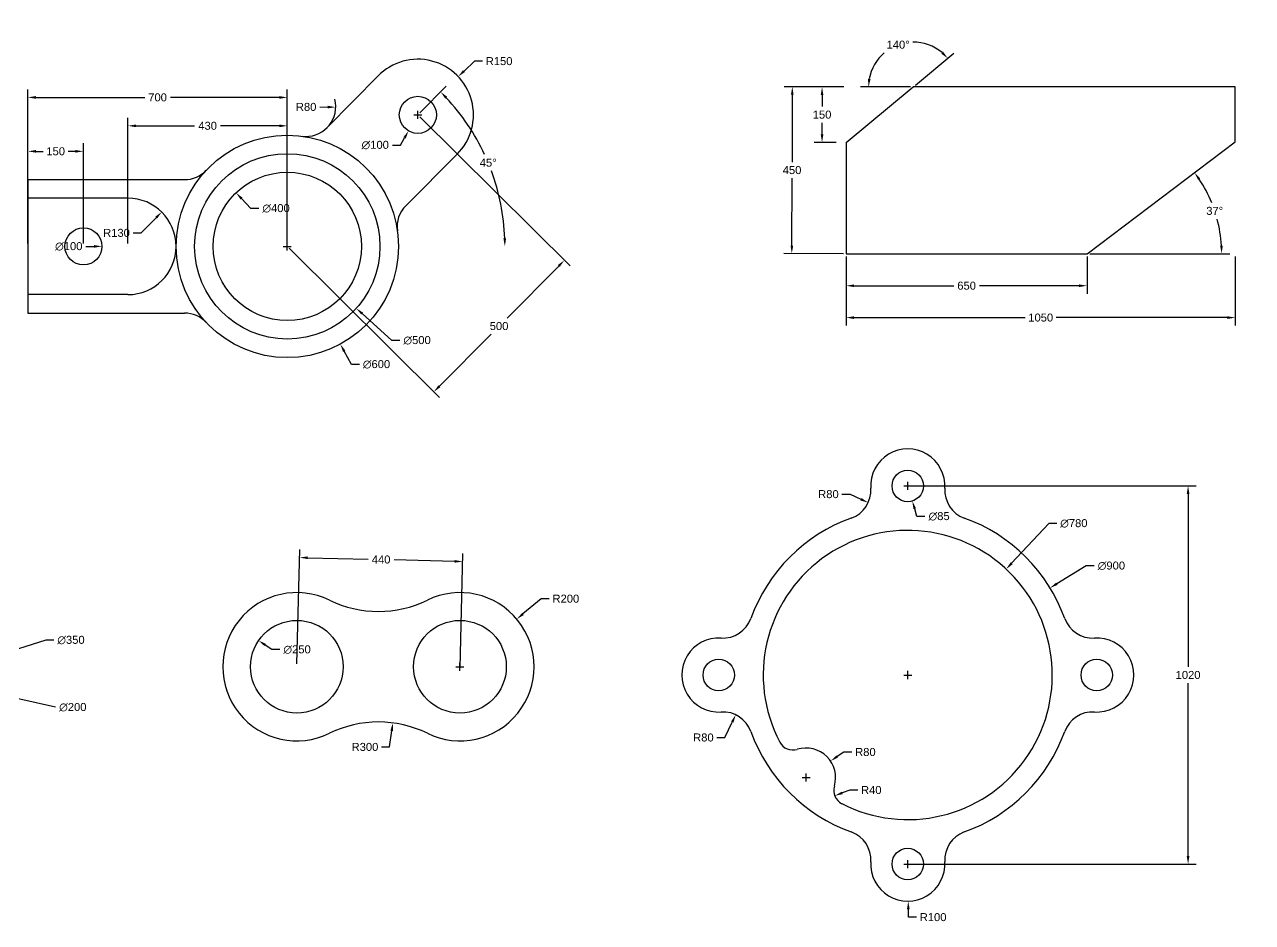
# Model space of a CAD drawing. Header units: millimetres. Extents: x -642 to 10240, y -4341 to 2988.
# Drawn here: x 5266 to 8579, y -1511 to 911 of the extents above; entities that cross this region are included whole.
import ezdxf

# ---------------------------------------------------------------- set-up
doc = ezdxf.new("R2010")
doc.units = ezdxf.units.MM
doc.styles.get("Standard").update_dxf_attribs({"font": 'arial.ttf'})
doc.dimstyles.get("Standard").update_dxf_attribs({"dimscale": 120, "dimtxt": 0.18, "dimasz": 0.18, "dimexe": 0.18, "dimexo": 0.0625, "dimgap": 0.09, "dimtad": 0, "dimtih": 1, "dimtoh": 1, "dimdec": 0, "dimzin": 0, "dimdsep": 46, "dimtxsty": 'Standard', "dimcen": 0.09, "dimadec": 0, "dimazin": 0, "dimtfac": 1, "dimtdec": 0, "dimtofl": 0, "dimtmove": 0, "dimatfit": 3, "dimfxl": 1, "dimtolj": 1, "dimtzin": 0, "dimarcsym": 0})

# ---------------------------------------------------------------- blocks, each defined once
blk = doc.blocks.new('*D60')
at = {"color": 0, "lineweight": -2, "transparency": 16777216}
for p, q in [((5580.2, 349.2), (5620.5, 390.2)), ((5558.6, 349.2), (5580.2, 349.2))]:
    blk.add_line(p, q, dxfattribs=at)
at = {"color": 0, "transparency": 16777216}
blk.add_solid([(5617.9, 392.7), (5623, 387.6), (5635.6, 405.6)], dxfattribs=at)
at = {"layer": 'Defpoints', "color": 0, "transparency": 16777216}
for p in [(5635.6, 405.6), (5544.5, 312.8)]:
    blk.add_point(p, dxfattribs=at)
at = {"color": 0, "transparency": 16777216, "insert": (5513.6, 349.2), "char_height": 21.6, "attachment_point": 5}
blk.add_mtext('\\A1;R130', dxfattribs=at)
blk = doc.blocks.new('*D61')
at = {"color": 0, "lineweight": -2, "transparency": 16777216}
blk.add_line((5431.3, 312.8), (5452.9, 312.8), dxfattribs=at)
at = {"color": 0, "transparency": 16777216}
blk.add_solid([(5452.9, 316.4), (5452.9, 309.2), (5474.5, 312.8)], dxfattribs=at)
at = {"layer": 'Defpoints', "color": 0, "transparency": 16777216}
for p in [(5374.5, 312.8), (5474.5, 312.8)]:
    blk.add_point(p, dxfattribs=at)
at = {"color": 0, "transparency": 16777216, "insert": (5384.9, 312.8), "char_height": 21.6, "attachment_point": 5}
blk.add_mtext('\\A1;∅100', dxfattribs=at)
blk = doc.blocks.new('*D62')
at = {"color": 0, "lineweight": -2, "transparency": 16777216}
for p, q in [((5274.5, 500.3), (5274.5, 736.2)), ((5974.5, 500.3), (5974.5, 736.2)), ((5296.1, 714.6), (5589.9, 714.6)), ((5952.9, 714.6), (5659, 714.6))]:
    blk.add_line(p, q, dxfattribs=at)
at = {"color": 0, "transparency": 16777216}
for points in [[(5296.1, 718.2), (5296.1, 711), (5274.5, 714.6)], [(5952.9, 718.2), (5952.9, 711), (5974.5, 714.6)]]:
    blk.add_solid(points, dxfattribs=at)
at = {"layer": 'Defpoints', "color": 0, "transparency": 16777216}
for p in [(5974.5, 714.6), (5274.5, 492.8), (5974.5, 492.8)]:
    blk.add_point(p, dxfattribs=at)
at = {"color": 0, "transparency": 16777216, "insert": (5624.5, 714.6), "char_height": 21.6, "attachment_point": 5}
blk.add_mtext('\\A1;700', dxfattribs=at)
blk = doc.blocks.new('*D63')
at = {"color": 0, "lineweight": -2, "transparency": 16777216}
for p, q in [((5544.5, 320.3), (5544.5, 659.6)), ((5566.1, 638), (5724.4, 638)), ((5952.9, 638), (5794.5, 638)), ((5974.5, 320.3), (5974.5, 659.6))]:
    blk.add_line(p, q, dxfattribs=at)
at = {"color": 0, "transparency": 16777216}
for points in [[(5566.1, 641.6), (5566.1, 634.4), (5544.5, 638)], [(5952.9, 641.6), (5952.9, 634.4), (5974.5, 638)]]:
    blk.add_solid(points, dxfattribs=at)
at = {"layer": 'Defpoints', "color": 0, "transparency": 16777216}
for p in [(5974.5, 638), (5544.5, 312.8), (5974.5, 312.8)]:
    blk.add_point(p, dxfattribs=at)
at = {"color": 0, "transparency": 16777216, "insert": (5759.5, 638), "char_height": 21.6, "attachment_point": 5}
blk.add_mtext('\\A1;430', dxfattribs=at)
blk = doc.blocks.new('*D64')
at = {"color": 0, "lineweight": -2, "transparency": 16777216}
for p, q in [((5274.5, 320.3), (5274.5, 590.8)), ((5296.1, 569.2), (5315.9, 569.2)), ((5402.9, 569.2), (5383.1, 569.2)), ((5424.5, 320.3), (5424.5, 590.8))]:
    blk.add_line(p, q, dxfattribs=at)
at = {"color": 0, "transparency": 16777216}
for points in [[(5296.1, 572.8), (5296.1, 565.6), (5274.5, 569.2)], [(5402.9, 572.8), (5402.9, 565.6), (5424.5, 569.2)]]:
    blk.add_solid(points, dxfattribs=at)
at = {"layer": 'Defpoints', "color": 0, "transparency": 16777216}
for p in [(5274.5, 569.2), (5274.5, 312.8), (5424.5, 312.8)]:
    blk.add_point(p, dxfattribs=at)
at = {"color": 0, "transparency": 16777216, "insert": (5349.5, 569.2), "char_height": 21.6, "attachment_point": 5}
blk.add_mtext('\\A1;150', dxfattribs=at)
blk = doc.blocks.new('*D65')
at = {"color": 0, "lineweight": -2, "transparency": 16777216}
for p, q in [((5876.2, 415.4), (5851.1, 441.7)), ((5897.8, 415.4), (5876.2, 415.4))]:
    blk.add_line(p, q, dxfattribs=at)
at = {"color": 0, "transparency": 16777216}
blk.add_solid([(5853.7, 444.2), (5848.5, 439.2), (5836.1, 457.3)], dxfattribs=at)
at = {"layer": 'Defpoints', "color": 0, "transparency": 16777216}
for p in [(5836.1, 457.3), (6112.8, 168.4)]:
    blk.add_point(p, dxfattribs=at)
at = {"color": 0, "transparency": 16777216, "insert": (5944.2, 415.4), "char_height": 21.6, "attachment_point": 5}
blk.add_mtext('\\A1;∅400', dxfattribs=at)
blk = doc.blocks.new('*D66')
at = {"color": 0, "lineweight": -2, "transparency": 16777216}
for p, q in [((5963.7, 312.8), (5985.3, 312.8)), ((5974.5, 302), (5974.5, 323.6)), ((6256.7, 59.4), (6176.6, 131.4)), ((6278.3, 59.4), (6256.7, 59.4))]:
    blk.add_line(p, q, dxfattribs=at)
at = {"color": 0, "transparency": 16777216}
blk.add_solid([(6179, 134.1), (6174.2, 128.7), (6160.5, 145.8)], dxfattribs=at)
at = {"layer": 'Defpoints', "color": 0, "transparency": 16777216}
for p in [(5788.5, 479.9), (6160.5, 145.8)]:
    blk.add_point(p, dxfattribs=at)
at = {"color": 0, "transparency": 16777216, "insert": (6324.7, 59.4), "char_height": 21.6, "attachment_point": 5}
blk.add_mtext('\\A1;∅500', dxfattribs=at)
blk = doc.blocks.new('*D67')
at = {"color": 0, "lineweight": -2, "transparency": 16777216}
for p, q in [((5963.7, 312.8), (5985.3, 312.8)), ((5974.5, 302), (5974.5, 323.6)), ((6147.3, -5.4), (6127.9, 30.2)), ((6168.9, -5.4), (6147.3, -5.4))]:
    blk.add_line(p, q, dxfattribs=at)
at = {"color": 0, "transparency": 16777216}
blk.add_solid([(6131.1, 31.9), (6124.8, 28.5), (6117.6, 49.2)], dxfattribs=at)
at = {"layer": 'Defpoints', "color": 0, "transparency": 16777216}
for p in [(5831.3, 576.5), (6117.6, 49.2)]:
    blk.add_point(p, dxfattribs=at)
at = {"color": 0, "transparency": 16777216, "insert": (6215.2, -5.4), "char_height": 21.6, "attachment_point": 5}
blk.add_mtext('\\A1;∅600', dxfattribs=at)
blk = doc.blocks.new('*D68')
at = {"color": 0, "lineweight": -2, "transparency": 16777216}
for p, q in [((6316, 667.6), (6337.6, 667.6)), ((6326.8, 656.8), (6326.8, 678.4)), ((6279.7, 586.1), (6291, 605.7)), ((6258.1, 586.1), (6279.7, 586.1))]:
    blk.add_line(p, q, dxfattribs=at)
at = {"color": 0, "transparency": 16777216}
blk.add_solid([(6287.8, 607.5), (6294.1, 603.8), (6301.8, 624.4)], dxfattribs=at)
at = {"layer": 'Defpoints', "color": 0, "transparency": 16777216}
for p in [(6351.8, 710.9), (6301.8, 624.4)]:
    blk.add_point(p, dxfattribs=at)
at = {"color": 0, "transparency": 16777216, "insert": (6211.7, 586.1), "char_height": 21.6, "attachment_point": 5}
blk.add_mtext('\\A1;∅100', dxfattribs=at)
blk = doc.blocks.new('*D69')
at = {"color": 0, "lineweight": -2, "transparency": 16777216}
for p, q in [((6479.5, 812.4), (6451.3, 785.7)), ((6501.1, 812.4), (6479.5, 812.4)), ((6316, 667.6), (6337.6, 667.6)), ((6326.8, 656.8), (6326.8, 678.4))]:
    blk.add_line(p, q, dxfattribs=at)
at = {"color": 0, "transparency": 16777216}
blk.add_solid([(6448.8, 788.3), (6453.8, 783.1), (6435.6, 770.9)], dxfattribs=at)
at = {"layer": 'Defpoints', "color": 0, "transparency": 16777216}
for p in [(6435.6, 770.9), (6326.8, 667.6)]:
    blk.add_point(p, dxfattribs=at)
at = {"color": 0, "transparency": 16777216, "insert": (6546, 812.4), "char_height": 21.6, "attachment_point": 5}
blk.add_mtext('\\A1;R150', dxfattribs=at)
blk = doc.blocks.new('*D70')
at = {"color": 0, "lineweight": -2, "transparency": 16777216}
blk.add_line((6332.1, 673), (6403.4, 744.8), dxfattribs=at)
for start, end in [(24.9244, 43.0953), (2.1079, 20.3173)]:
    blk.add_arc((5974.5, 312.8), 587.1, start, end, dxfattribs=at)
at = {"color": 0, "transparency": 16777216}
for points in [[(6400.6, 711.5), (6405.8, 716.5), (6388.2, 729.5)], [(6564.8, 334.5), (6557.6, 334.4), (6561.6, 312.8)]]:
    blk.add_solid(points, dxfattribs=at)
at = {"layer": 'Defpoints', "color": 0, "transparency": 16777216}
for p in [(6326.8, 667.6), (6541.4, 465.5), (5974.5, 312.8), (5974.5, 312.8), (6606.8, 312.8)]:
    blk.add_point(p, dxfattribs=at)
at = {"color": 0, "transparency": 16777216, "insert": (6516.5, 538.5), "char_height": 21.6, "attachment_point": 5}
blk.add_mtext('\\A1;45°', dxfattribs=at)
blk = doc.blocks.new('*D71')
at = {"color": 0, "lineweight": -2, "transparency": 16777216}
for p, q in [((6332.1, 662.4), (6737.4, 260)), ((5979.8, 307.6), (6385.1, -94.8)), ((6706.8, 259.8), (6567.6, 119.6)), ((6385, -64.3), (6524.2, 75.9))]:
    blk.add_line(p, q, dxfattribs=at)
at = {"color": 0, "transparency": 16777216}
for points in [[(6704.3, 262.4), (6709.4, 257.3), (6722, 275.2)], [(6382.4, -61.8), (6387.5, -66.8), (6369.7, -79.6)]]:
    blk.add_solid(points, dxfattribs=at)
at = {"layer": 'Defpoints', "color": 0, "transparency": 16777216}
for p in [(6326.8, 667.6), (5974.5, 312.8), (6722, 275.2)]:
    blk.add_point(p, dxfattribs=at)
at = {"color": 0, "transparency": 16777216, "insert": (6545.9, 97.8), "char_height": 21.6, "attachment_point": 5}
blk.add_mtext('\\A1;500', dxfattribs=at)
blk = doc.blocks.new('*D73')
at = {"color": 0, "lineweight": -2, "transparency": 16777216}
blk.add_line((6061.9, 688.9), (6083.5, 688.6), dxfattribs=at)
blk.add_arc((6025.1, 689.5), 80, 320.7408, 14.6647, dxfattribs=at)
at = {"color": 0, "transparency": 16777216}
blk.add_solid([(6083.6, 692.2), (6083.5, 685), (6105.1, 688.3)], dxfattribs=at)
at = {"layer": 'Defpoints', "color": 0, "transparency": 16777216}
for p in [(6025.1, 689.5), (6105.1, 688.3)]:
    blk.add_point(p, dxfattribs=at)
at = {"color": 0, "transparency": 16777216, "insert": (6025.3, 688.9), "char_height": 21.6, "attachment_point": 5}
blk.add_mtext('\\A1;R80', dxfattribs=at)
blk = doc.blocks.new('*D74')
at = {"color": 0, "lineweight": -2, "transparency": 16777216}
blk.add_line((8139.9, 293.1), (8517.3, 293.1), dxfattribs=at)
for start, end in [(22.19, 33.6245), (3.4074, 14.9193)]:
    blk.add_arc((8132.4, 293.1), 363.3, start, end, dxfattribs=at)
at = {"color": 0, "transparency": 16777216}
for points in [[(8432, 492.2), (8437.8, 496.3), (8422.4, 511.9)], [(8498.6, 314.8), (8491.4, 314.6), (8495.7, 293.1)]]:
    blk.add_solid(points, dxfattribs=at)
at = {"layer": 'Defpoints', "color": 0, "transparency": 16777216}
for p in [(8532.4, 594.9), (8487.3, 370.8), (7482.4, 293.1), (8132.4, 293.1), (8132.4, 293.1)]:
    blk.add_point(p, dxfattribs=at)
at = {"color": 0, "transparency": 16777216, "insert": (8476.9, 408.5), "char_height": 21.6, "attachment_point": 5}
blk.add_mtext('\\A1;37°', dxfattribs=at)
blk = doc.blocks.new('*D75')
at = {"color": 0, "lineweight": -2, "transparency": 16777216}
for p, q in [((7669.4, 747.9), (7773.2, 833.9)), ((7656.1, 743.1), (7521.3, 743.1))]:
    blk.add_line(p, q, dxfattribs=at)
for start, end in [(49.8838, 90.7402), (130.5322, 169.7368)]:
    blk.add_arc((7663.6, 743.1), 120.7, start, end, dxfattribs=at)
at = {"color": 0, "transparency": 16777216}
for points in [[(7744, 838), (7738.8, 832.9), (7756.6, 820.1)], [(7548.4, 764.3), (7541.2, 764.9), (7542.9, 743.1)]]:
    blk.add_solid(points, dxfattribs=at)
at = {"layer": 'Defpoints', "color": 0, "transparency": 16777216}
for p in [(7671.1, 863.6), (7663.6, 743.1), (7663.6, 743.1), (8532.4, 743.1), (7482.4, 593.1)]:
    blk.add_point(p, dxfattribs=at)
at = {"color": 0, "transparency": 16777216, "insert": (7622.7, 856.7), "char_height": 21.6, "attachment_point": 5}
blk.add_mtext('\\A1;140°', dxfattribs=at)
blk = doc.blocks.new('*D76')
at = {"color": 0, "lineweight": -2, "transparency": 16777216}
for p, q in [((7467.3, 743.1), (7395.8, 743.1)), ((7417.4, 721.5), (7417.4, 689.9)), ((7417.4, 614.7), (7417.4, 646.3)), ((7455.8, 593.1), (7395.8, 593.1))]:
    blk.add_line(p, q, dxfattribs=at)
at = {"color": 0, "transparency": 16777216}
for points in [[(7413.8, 721.5), (7421, 721.5), (7417.4, 743.1)], [(7413.8, 614.7), (7421, 614.7), (7417.4, 593.1)]]:
    blk.add_solid(points, dxfattribs=at)
at = {"layer": 'Defpoints', "color": 0, "transparency": 16777216}
for p in [(7474.8, 743.1), (7417.4, 593.1), (7463.3, 593.1)]:
    blk.add_point(p, dxfattribs=at)
at = {"color": 0, "transparency": 16777216, "insert": (7417.4, 668.1), "char_height": 21.6, "attachment_point": 5}
blk.add_mtext('\\A1;150', dxfattribs=at)
blk = doc.blocks.new('*D78')
at = {"color": 0, "lineweight": -2, "transparency": 16777216}
for p, q in [((7476.2, 743.1), (7315.5, 743.6)), ((7337, 721.9), (7336.5, 540.3)), ((7335.9, 315.1), (7336.4, 496.7)), ((7474.9, 293.1), (7314.2, 293.6))]:
    blk.add_line(p, q, dxfattribs=at)
at = {"color": 0, "transparency": 16777216}
for points in [[(7333.4, 721.9), (7340.6, 721.9), (7337.1, 743.5)], [(7332.3, 315.1), (7339.5, 315.1), (7335.8, 293.5)]]:
    blk.add_solid(points, dxfattribs=at)
at = {"layer": 'Defpoints', "color": 0, "transparency": 16777216}
for p in [(7483.7, 743.1), (7335.8, 293.5), (7482.4, 293.1)]:
    blk.add_point(p, dxfattribs=at)
at = {"color": 0, "transparency": 16777216, "insert": (7336.4, 518.5), "char_height": 21.6, "attachment_point": 5}
blk.add_mtext('\\A1;450', dxfattribs=at)
blk = doc.blocks.new('*D79')
at = {"color": 0, "lineweight": -2, "transparency": 16777216}
for p, q in [((7482.4, 285.6), (7482.4, 185.1)), ((8132.4, 285.6), (8132.4, 185.1)), ((7504, 206.7), (7772.7, 206.7)), ((8110.8, 206.7), (7842.1, 206.7))]:
    blk.add_line(p, q, dxfattribs=at)
at = {"color": 0, "transparency": 16777216}
for points in [[(7504, 210.3), (7504, 203.1), (7482.4, 206.7)], [(8110.8, 210.3), (8110.8, 203.1), (8132.4, 206.7)]]:
    blk.add_solid(points, dxfattribs=at)
at = {"layer": 'Defpoints', "color": 0, "transparency": 16777216}
for p in [(7482.4, 293.1), (8132.4, 293.1), (8132.4, 206.7)]:
    blk.add_point(p, dxfattribs=at)
at = {"color": 0, "transparency": 16777216, "insert": (7807.4, 206.7), "char_height": 21.6, "attachment_point": 5}
blk.add_mtext('\\A1;650', dxfattribs=at)
blk = doc.blocks.new('*D80')
at = {"color": 0, "lineweight": -2, "transparency": 16777216}
for p, q in [((7482.4, 285.6), (7482.4, 99.1)), ((8532.4, 285.6), (8532.4, 99.1)), ((7504, 120.7), (7965.4, 120.7)), ((8510.8, 120.7), (8049.4, 120.7))]:
    blk.add_line(p, q, dxfattribs=at)
at = {"color": 0, "transparency": 16777216}
for points in [[(7504, 124.3), (7504, 117.1), (7482.4, 120.7)], [(8510.8, 124.3), (8510.8, 117.1), (8532.4, 120.7)]]:
    blk.add_solid(points, dxfattribs=at)
at = {"layer": 'Defpoints', "color": 0, "transparency": 16777216}
for p in [(7482.4, 293.1), (8532.4, 293.1), (8532.4, 120.7)]:
    blk.add_point(p, dxfattribs=at)
at = {"color": 0, "transparency": 16777216, "insert": (8007.4, 120.7), "char_height": 21.6, "attachment_point": 5}
blk.add_mtext('\\A1;1050', dxfattribs=at)
blk = doc.blocks.new('*D111')
at = {"color": 0, "lineweight": -2, "transparency": 16777216}
for p, q in [((5322.8, -749.1), (5191, -791.5)), ((5344.4, -749.1), (5322.8, -749.1)), ((4993, -851.8), (5014.6, -851.8)), ((5003.8, -862.6), (5003.8, -841))]:
    blk.add_line(p, q, dxfattribs=at)
at = {"color": 0, "transparency": 16777216}
blk.add_solid([(5189.9, -788.1), (5192.1, -795), (5170.4, -798.2)], dxfattribs=at)
at = {"layer": 'Defpoints', "color": 0, "transparency": 16777216}
for p in [(5170.4, -798.2), (4837.2, -905.4)]:
    blk.add_point(p, dxfattribs=at)
at = {"color": 0, "transparency": 16777216, "insert": (5390.8, -749.1), "char_height": 21.6, "attachment_point": 5}
blk.add_mtext('\\A1;∅350', dxfattribs=at)
blk = doc.blocks.new('*D112')
at = {"color": 0, "lineweight": -2, "transparency": 16777216}
for p, q in [((4993, -851.8), (5014.6, -851.8)), ((5003.8, -862.6), (5003.8, -841)), ((5349.4, -930.3), (5122.4, -878.7))]:
    blk.add_line(p, q, dxfattribs=at)
at = {"color": 0, "transparency": 16777216}
blk.add_solid([(5123.2, -875.2), (5121.6, -882.2), (5101.3, -873.9)], dxfattribs=at)
at = {"layer": 'Defpoints', "color": 0, "transparency": 16777216}
for p in [(4906.3, -829.6), (5101.3, -873.9)]:
    blk.add_point(p, dxfattribs=at)
at = {"color": 0, "transparency": 16777216, "insert": (5395.8, -930.3), "char_height": 21.6, "attachment_point": 5}
blk.add_mtext('\\A1;∅200', dxfattribs=at)
blk = doc.blocks.new('*D119')
at = {"color": 0, "lineweight": -2, "transparency": 16777216}
for p, q in [((6659.5, -637.5), (6610.3, -678.7)), ((6681.1, -637.5), (6659.5, -637.5)), ((6429.6, -821), (6451.2, -821)), ((6440.4, -831.8), (6440.4, -810.2))]:
    blk.add_line(p, q, dxfattribs=at)
at = {"color": 0, "transparency": 16777216}
blk.add_solid([(6608, -676), (6612.6, -681.5), (6593.7, -692.6)], dxfattribs=at)
at = {"layer": 'Defpoints', "color": 0, "transparency": 16777216}
for p in [(6593.7, -692.6), (6440.4, -821)]:
    blk.add_point(p, dxfattribs=at)
at = {"color": 0, "transparency": 16777216, "insert": (6726.1, -637.5), "char_height": 21.6, "attachment_point": 5}
blk.add_mtext('\\A1;R200', dxfattribs=at)
blk = doc.blocks.new('*D120')
at = {"color": 0, "lineweight": -2, "transparency": 16777216}
for p, q in [((5933, -774.8), (5915.2, -762.5)), ((5954.6, -774.8), (5933, -774.8))]:
    blk.add_line(p, q, dxfattribs=at)
at = {"color": 0, "transparency": 16777216}
blk.add_solid([(5917.2, -759.6), (5913.1, -765.5), (5897.3, -750.3)], dxfattribs=at)
at = {"layer": 'Defpoints', "color": 0, "transparency": 16777216}
for p in [(5897.3, -750.3), (6103.5, -891.8)]:
    blk.add_point(p, dxfattribs=at)
at = {"color": 0, "transparency": 16777216, "insert": (6000.9, -774.8), "char_height": 21.6, "attachment_point": 5}
blk.add_mtext('\\A1;∅250', dxfattribs=at)
blk = doc.blocks.new('*D121')
at = {"color": 0, "lineweight": -2, "transparency": 16777216}
for p, q in [((6000.6, -813.5), (6008.2, -504.9)), ((6029.2, -527), (6192.6, -531)), ((6440.6, -824.3), (6448.2, -515.7)), ((6426, -536.8), (6262.7, -532.8))]:
    blk.add_line(p, q, dxfattribs=at)
at = {"color": 0, "transparency": 16777216}
for points in [[(6029.3, -523.4), (6029.1, -530.6), (6007.6, -526.5)], [(6426.1, -533.2), (6426, -540.4), (6447.6, -537.3)]]:
    blk.add_solid(points, dxfattribs=at)
at = {"layer": 'Defpoints', "color": 0, "transparency": 16777216}
for p in [(6447.6, -537.3), (6000.4, -821), (6440.4, -831.8)]:
    blk.add_point(p, dxfattribs=at)
at = {"color": 0, "transparency": 16777216, "insert": (6227.6, -531.9), "char_height": 21.6, "attachment_point": 5}
blk.add_mtext('\\A1;440', dxfattribs=at)
blk = doc.blocks.new('*D122')
at = {"color": 0, "lineweight": -2, "transparency": 16777216}
for p, q in [((6250.7, -1037.4), (6256.3, -994)), ((6229.1, -1037.4), (6250.7, -1037.4))]:
    blk.add_line(p, q, dxfattribs=at)
at = {"color": 0, "transparency": 16777216}
blk.add_solid([(6252.7, -993.5), (6259.9, -994.4), (6259.1, -972.5)], dxfattribs=at)
at = {"layer": 'Defpoints', "color": 0, "transparency": 16777216}
for p in [(6259.1, -972.5), (6220.4, -1270)]:
    blk.add_point(p, dxfattribs=at)
at = {"color": 0, "transparency": 16777216, "insert": (6184.1, -1037.4), "char_height": 21.6, "attachment_point": 5}
blk.add_mtext('\\A1;R300', dxfattribs=at)
blk = doc.blocks.new('*D124')
at = {"color": 0, "lineweight": -2, "transparency": 16777216}
for p, q in [((8028.9, -434.4), (7929, -541.9)), ((8050.5, -434.4), (8028.9, -434.4)), ((7637.9, -843.3), (7659.5, -843.3)), ((7648.7, -854.1), (7648.7, -832.5))]:
    blk.add_line(p, q, dxfattribs=at)
at = {"color": 0, "transparency": 16777216}
blk.add_solid([(7926.3, -539.4), (7931.6, -544.3), (7914.3, -557.7)], dxfattribs=at)
at = {"layer": 'Defpoints', "color": 0, "transparency": 16777216}
for p in [(7914.3, -557.7), (7383.2, -1129)]:
    blk.add_point(p, dxfattribs=at)
at = {"color": 0, "transparency": 16777216, "insert": (8096.8, -434.4), "char_height": 21.6, "attachment_point": 5}
blk.add_mtext('\\A1;∅780', dxfattribs=at)
blk = doc.blocks.new('*D125')
at = {"color": 0, "lineweight": -2, "transparency": 16777216}
for p, q in [((8130.1, -548.8), (8051, -597.2)), ((8151.7, -548.8), (8130.1, -548.8)), ((7637.9, -843.3), (7659.5, -843.3)), ((7648.7, -854.1), (7648.7, -832.5))]:
    blk.add_line(p, q, dxfattribs=at)
at = {"color": 0, "transparency": 16777216}
blk.add_solid([(8049.1, -594.1), (8052.9, -600.3), (8032.6, -608.5)], dxfattribs=at)
at = {"layer": 'Defpoints', "color": 0, "transparency": 16777216}
for p in [(8032.6, -608.5), (7264.9, -1078.2)]:
    blk.add_point(p, dxfattribs=at)
at = {"color": 0, "transparency": 16777216, "insert": (8198.1, -548.8), "char_height": 21.6, "attachment_point": 5}
blk.add_mtext('\\A1;∅900', dxfattribs=at)
blk = doc.blocks.new('*D126')
at = {"color": 0, "lineweight": -2, "transparency": 16777216}
for p, q in [((7656.2, -333.3), (8426.6, -333.3)), ((8405, -354.9), (8405, -821.5)), ((8405, -1331.7), (8405, -865.2)), ((7656.2, -1353.3), (8426.6, -1353.3))]:
    blk.add_line(p, q, dxfattribs=at)
at = {"color": 0, "transparency": 16777216}
for points in [[(8401.4, -354.9), (8408.6, -354.9), (8405, -333.3)], [(8401.4, -1331.7), (8408.6, -1331.7), (8405, -1353.3)]]:
    blk.add_solid(points, dxfattribs=at)
at = {"layer": 'Defpoints', "color": 0, "transparency": 16777216}
for p in [(7648.7, -333.3), (7648.7, -1353.3), (8405, -1353.3)]:
    blk.add_point(p, dxfattribs=at)
at = {"color": 0, "transparency": 16777216, "insert": (8405, -843.3), "char_height": 21.6, "attachment_point": 5}
blk.add_mtext('\\A1;1020', dxfattribs=at)
blk = doc.blocks.new('*D127')
at = {"color": 0, "lineweight": -2, "transparency": 16777216}
for p, q in [((7155.3, -1012), (7175.1, -970.2)), ((7133.7, -1012), (7155.3, -1012))]:
    blk.add_line(p, q, dxfattribs=at)
at = {"color": 0, "transparency": 16777216}
blk.add_solid([(7171.9, -968.7), (7178.4, -971.7), (7184.4, -950.7)], dxfattribs=at)
at = {"layer": 'Defpoints', "color": 0, "transparency": 16777216}
for p in [(7184.4, -950.7), (7150.1, -1023)]:
    blk.add_point(p, dxfattribs=at)
at = {"color": 0, "transparency": 16777216, "insert": (7097.2, -1012), "char_height": 21.6, "attachment_point": 5}
blk.add_mtext('\\A1;R80', dxfattribs=at)
blk = doc.blocks.new('*D128')
at = {"color": 0, "lineweight": -2, "transparency": 16777216}
for p, q in [((7492, -1153.6), (7471.8, -1161.4)), ((7513.6, -1153.6), (7492, -1153.6))]:
    blk.add_line(p, q, dxfattribs=at)
at = {"color": 0, "transparency": 16777216}
blk.add_solid([(7470.5, -1158), (7473.1, -1164.7), (7451.7, -1169.1)], dxfattribs=at)
at = {"layer": 'Defpoints', "color": 0, "transparency": 16777216}
for p in [(7489, -1154.8), (7451.7, -1169.1)]:
    blk.add_point(p, dxfattribs=at)
at = {"color": 0, "transparency": 16777216, "insert": (7550.2, -1153.6), "char_height": 21.6, "attachment_point": 5}
blk.add_mtext('\\A1;R40', dxfattribs=at)
blk = doc.blocks.new('*D129')
at = {"color": 0, "lineweight": -2, "transparency": 16777216}
for p, q in [((7476.1, -1051.1), (7458.2, -1063.2)), ((7497.7, -1051.1), (7476.1, -1051.1)), ((7363.3, -1120.2), (7384.9, -1120.2)), ((7374.1, -1131), (7374.1, -1109.4))]:
    blk.add_line(p, q, dxfattribs=at)
at = {"color": 0, "transparency": 16777216}
blk.add_solid([(7456.2, -1060.3), (7460.2, -1066.2), (7440.3, -1075.4)], dxfattribs=at)
at = {"layer": 'Defpoints', "color": 0, "transparency": 16777216}
for p in [(7440.3, -1075.4), (7374.1, -1120.2)]:
    blk.add_point(p, dxfattribs=at)
at = {"color": 0, "transparency": 16777216, "insert": (7534.3, -1051.1), "char_height": 21.6, "attachment_point": 5}
blk.add_mtext('\\A1;R80', dxfattribs=at)
blk = doc.blocks.new('*D130')
at = {"color": 0, "lineweight": -2, "transparency": 16777216}
for p, q in [((7637.9, -1353.3), (7659.5, -1353.3)), ((7648.7, -1364.1), (7648.7, -1342.5)), ((7650.5, -1496.5), (7650.2, -1474.9)), ((7672.1, -1496.5), (7650.5, -1496.5))]:
    blk.add_line(p, q, dxfattribs=at)
at = {"color": 0, "transparency": 16777216}
blk.add_solid([(7653.8, -1474.9), (7646.6, -1475), (7649.9, -1453.3)], dxfattribs=at)
at = {"layer": 'Defpoints', "color": 0, "transparency": 16777216}
for p in [(7648.7, -1353.3), (7649.9, -1453.3)]:
    blk.add_point(p, dxfattribs=at)
at = {"color": 0, "transparency": 16777216, "insert": (7717, -1496.5), "char_height": 21.6, "attachment_point": 5}
blk.add_mtext('\\A1;R100', dxfattribs=at)
blk = doc.blocks.new('*D131')
at = {"color": 0, "lineweight": -2, "transparency": 16777216}
for p, q in [((7471.2, -355.6), (7492.8, -355.6)), ((7492.8, -355.6), (7522.2, -369.1))]:
    blk.add_line(p, q, dxfattribs=at)
at = {"color": 0, "transparency": 16777216}
blk.add_solid([(7523.7, -365.9), (7520.6, -372.4), (7541.8, -378.2)], dxfattribs=at)
at = {"layer": 'Defpoints', "color": 0, "transparency": 16777216}
for p in [(7469.1, -344.7), (7541.8, -378.2)]:
    blk.add_point(p, dxfattribs=at)
at = {"color": 0, "transparency": 16777216, "insert": (7434.6, -355.6), "char_height": 21.6, "attachment_point": 5}
blk.add_mtext('\\A1;R80', dxfattribs=at)
blk = doc.blocks.new('*D132')
at = {"color": 0, "lineweight": -2, "transparency": 16777216}
for p, q in [((7648.7, -344.1), (7648.7, -322.5)), ((7637.9, -333.3), (7659.5, -333.3)), ((7673.5, -415.4), (7667.3, -394.7)), ((7695.1, -415.4), (7673.5, -415.4))]:
    blk.add_line(p, q, dxfattribs=at)
at = {"color": 0, "transparency": 16777216}
blk.add_solid([(7670.7, -393.7), (7663.8, -395.7), (7661, -374)], dxfattribs=at)
at = {"layer": 'Defpoints', "color": 0, "transparency": 16777216}
for p in [(7636.5, -292.6), (7661, -374)]:
    blk.add_point(p, dxfattribs=at)
at = {"color": 0, "transparency": 16777216, "insert": (7733.2, -415.4), "char_height": 21.6, "attachment_point": 5}
blk.add_mtext('\\A1;∅85', dxfattribs=at)

msp = doc.modelspace()

# ---------------------------------------------------------------- linework, layer by layer
for p, q in [((6221, 774), (6082.1, 633.3)), ((7482.4, 593.1), (7663.6, 743.1)), ((8532.4, 743.1), (7663.6, 743.1)), ((8532.4, 594.9), (8532.4, 743.1)), ((7482.4, 593.1), (7482.4, 293.1)), ((8132.4, 293.1), (8532.4, 594.9)), ((6432.6, 561.3), (6294.1, 422.6)), ((5274.5, 492.8), (5697.4, 492.8)), ((5274.5, 492.8), (5274.5, 132.8)), ((5544.5, 442.8), (5274.5, 442.8)), ((7482.4, 293.1), (8132.4, 293.1)), ((5544.5, 182.8), (5274.5, 182.8)), ((5274.5, 132.8), (5697.4, 132.8))]:
    msp.add_line(p, q)
for centre, radius in [((6326.8, 667.6), 50), ((5974.5, 312.8), 300), ((5974.5, 312.8), 250), ((5974.5, 312.8), 200), ((5424.5, 312.8), 50), ((7648.7, -333.3), 42.5), ((6000.4, -821), 125), ((6440.4, -821), 125), ((7138.7, -843.3), 42.5), ((8158.7, -843.3), 42.5), ((7648.7, -1353.3), 42.5)]:
    msp.add_circle(centre, radius)
for centre, radius, start, end in [((7737, 1733.4), 1100, 167.4578, 167.4578), ((6326.8, 667.6), 150, 314.8459, 135.8926), ((6025.1, 689.5), 80, 262.3418, 315.3693), ((5697.4, 572.8), 80, 270, 316.8264), ((5544.5, 312.8), 130, 270, 90), ((6350.7, 366.1), 80, 135.0445, 188.0587), ((5697.4, 52.8), 80, 43.1736, 90), ((7648.7, -333.3), 100, 356.3776, 183.6224), ((7469.1, -344.7), 80, 289.8126, 3.6224), ((7828.4, -344.7), 80, 176.3776, 250.1874), ((7648.7, -843.3), 450, 109.8126, 160.1874), ((7648.7, -843.3), 450, 19.8126, 70.1874), ((7648.7, -843.3), 390, 242.8435, 207.6143), ((6000.4, -821), 200, 63.8961, 296.1039), ((6440.4, -821), 200, 243.8961, 116.1039), ((6220.4, -372), 300, 243.8961, 296.1039), ((7150.1, -663.7), 80, 266.3776, 340.1874), ((8147.4, -663.7), 80, 199.8126, 273.6224), ((7138.7, -843.3), 100, 86.3776, 273.6224), ((8158.7, -843.3), 100, 266.3776, 93.6224), ((7150.1, -1023), 80, 19.8126, 93.6224), ((7648.7, -843.3), 510, 191.2525, 191.2682), ((8147.4, -1023), 80, 86.3776, 160.1874), ((6220.4, -1270), 300, 63.8961, 116.1039), ((7648.7, -843.3), 450, 199.8126, 250.1874), ((7338.6, -1005.6), 40, 207.6143, 287.1891), ((7648.7, -843.3), 450, 289.8126, 340.1874), ((7374.1, -1120.2), 80, 343.2688, 107.1891), ((7489, -1154.8), 40, 163.2688, 242.8435), ((7469.1, -1342), 80, 356.3776, 70.1874), ((7828.4, -1342), 80, 109.8126, 183.6224), ((7648.7, -1353.3), 100, 176.3776, 3.6224)]:
    msp.add_arc(centre, radius, start, end)

# ---------------------------------------------------------------- dimensions: what is measured, and where the dimension line sits
for base, line1, line2, picture, middle in [((7671.1, 863.6), ((7482.4, 593.1), (7663.6, 743.1)), ((8532.4, 743.1), (7663.6, 743.1)), '*D75', (7622.7, 856.7)), ((6541.4, 465.5), ((5974.5, 312.8), (6606.8, 312.8)), ((5974.5, 312.8), (6326.8, 667.6)), '*D70', (6516.5, 538.5)), ((8487.3, 370.8), ((7482.4, 293.1), (8132.4, 293.1)), ((8132.4, 293.1), (8532.4, 594.9)), '*D74', (8476.9, 408.5))]:
    dim = msp.add_angular_dim_2l(base=base, line1=line1, line2=line2, dimstyle='Standard')
    dim.commit()
    dim.dimension.update_dxf_attribs({"geometry": picture, "text_midpoint": middle})
for center, mpoint, picture, middle in [((6326.8, 667.6), (6435.6, 770.9), '*D69', (6546, 812.4)), ((6025.1, 689.5), (6105.1, 688.3), '*D73', (6061.9, 688.9)), ((5544.5, 312.8), (5635.6, 405.6), '*D60', (5513.6, 349.2)), ((7469.1, -344.7), (7541.8, -378.2), '*D131', (7434.6, -355.6)), ((6440.4, -821), (6593.7, -692.6), '*D119', (6726.1, -637.5)), ((7150.1, -1023), (7184.4, -950.7), '*D127', (7097.2, -1012)), ((6220.4, -1270), (6259.1, -972.5), '*D122', (6184.1, -1037.4)), ((7489, -1154.8), (7451.7, -1169.1), '*D128', (7550.2, -1153.6))]:
    dim = msp.add_radius_dim(center=center, mpoint=mpoint, dimstyle='Standard')
    dim.commit()
    dim.dimension.update_dxf_attribs({"geometry": picture, "text_midpoint": middle, "dimtype": 164})
for base, p1, p2, picture, middle in [((5974.5, 714.6), (5274.5, 492.8), (5974.5, 492.8), '*D62', (5624.5, 714.6)), ((5974.5, 638), (5544.5, 312.8), (5974.5, 312.8), '*D63', (5759.5, 638)), ((5274.5, 569.2), (5424.5, 312.8), (5274.5, 312.8), '*D64', (5349.5, 569.2)), ((8132.4, 206.7), (7482.4, 293.1), (8132.4, 293.1), '*D79', (7807.4, 206.7)), ((8532.4, 120.7), (7482.4, 293.1), (8532.4, 293.1), '*D80', (8007.4, 120.7))]:
    dim = msp.add_linear_dim(base=base, p1=p1, p2=p2, dimstyle='Standard')
    dim.commit()
    dim.dimension.update_dxf_attribs({"geometry": picture, "text_midpoint": middle})
for p1, p2, distance, picture, middle in [((7483.7, 743.1), (7482.4, 293.1), -146.6, '*D78', (7336.4, 518.5)), ((5974.5, 312.8), (6326.8, 667.6), -557, '*D71', (6545.9, 97.8)), ((6000.4, -821), (6440.4, -831.8), 294.6, '*D121', (6227.6, -531.9))]:
    dim = msp.add_aligned_dim(p1=p1, p2=p2, distance=distance, dimstyle='Standard')
    dim.commit()
    dim.dimension.update_dxf_attribs({"geometry": picture, "text_midpoint": middle})
for base, p1, p2, picture, middle in [((7417.4, 593.1), (7474.8, 743.1), (7463.3, 593.1), '*D76', (7417.4, 668.1)), ((8405, -1353.3), (7648.7, -333.3), (7648.7, -1353.3), '*D126', (8405, -843.3))]:
    dim = msp.add_linear_dim(base=base, p1=p1, p2=p2, angle=90, dimstyle='Standard')
    dim.commit()
    dim.dimension.update_dxf_attribs({"geometry": picture, "text_midpoint": middle})
for p1, p2, picture, middle in [((6351.8, 710.9), (6301.8, 624.4), '*D68', (6211.7, 586.1)), ((5831.3, 576.5), (6117.6, 49.2), '*D67', (6215.2, -5.4)), ((5788.5, 479.9), (6160.5, 145.8), '*D66', (6324.7, 59.4)), ((6112.8, 168.4), (5836.1, 457.3), '*D65', (5944.2, 415.4)), ((5374.5, 312.8), (5474.5, 312.8), '*D61', (5384.9, 312.8)), ((7383.2, -1129), (7914.3, -557.7), '*D124', (8096.8, -434.4)), ((7264.9, -1078.2), (8032.6, -608.5), '*D125', (8198.1, -548.8)), ((4837.2, -905.4), (5170.4, -798.2), '*D111', (5390.8, -749.1)), ((6103.5, -891.8), (5897.3, -750.3), '*D120', (6000.9, -774.8)), ((4906.3, -829.6), (5101.3, -873.9), '*D112', (5349.4, -930.3))]:
    dim = msp.add_diameter_dim_2p(p1=p1, p2=p2, dimstyle='Standard')
    dim.commit()
    dim.dimension.update_dxf_attribs({"geometry": picture, "text_midpoint": middle, "dimtype": 163})
dim = msp.add_diameter_dim_2p(p1=(7636.5, -292.6), p2=(7661, -374), dimstyle='Standard')
dim.commit()
dim.dimension.update_dxf_attribs({"geometry": '*D132', "text_midpoint": (7733.2, -415.4)})
for center, mpoint, picture, middle in [((7374.1, -1120.2), (7440.3, -1075.4), '*D129', (7534.3, -1051.1)), ((7648.7, -1353.3), (7649.9, -1453.3), '*D130', (7717, -1496.5))]:
    dim = msp.add_radius_dim(center=center, mpoint=mpoint, dimstyle='Standard')
    dim.commit()
    dim.dimension.update_dxf_attribs({"geometry": picture, "text_midpoint": middle})

doc.saveas('drawing.dxf')
